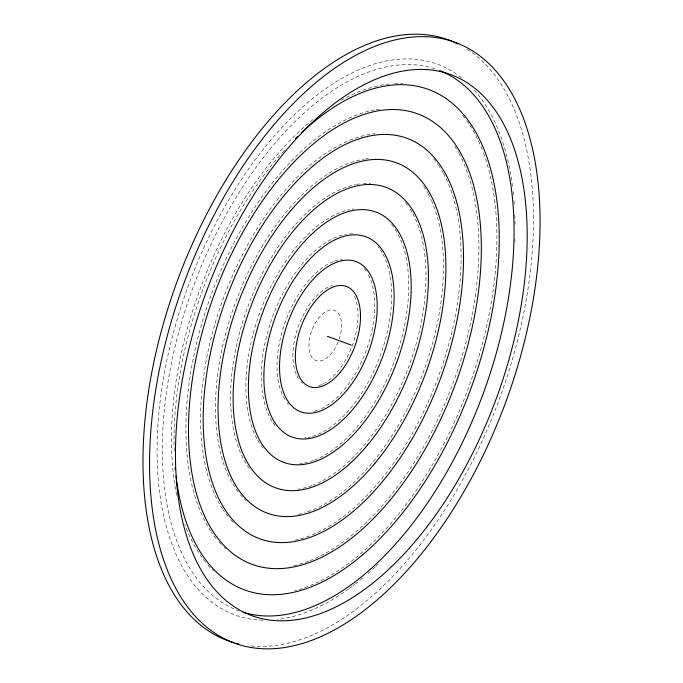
<?xml version="1.0" encoding="UTF-8"?>
<svg xmlns="http://www.w3.org/2000/svg" width="683" height="683" viewBox="0 0 683 683"><rect width="100%" height="100%" fill="white"/><g stroke="black" fill="none" stroke-linecap="round" stroke-linejoin="round"><path stroke-width="0.51" stroke-dasharray="3.42 2.56" d="M338.111 341.927A26.697 14.309 -69.8 0 1 310.432 354.477A26.697 14.309 -69.8 0 1 326.09 311.568A26.697 14.309 -69.8 0 1 339.263 338.777M423.716 186.339A186.826 100.145 -69.8 0 1 427.558 192.666M428.01 193.502A186.826 100.145 -69.8 0 1 431.007 199.564M431.408 200.469A186.826 100.145 -69.8 0 1 419.277 382.523A186.826 100.145 -69.8 0 1 304.652 512.72M301.673 513.548A186.826 100.145 -69.8 0 1 297.72 514.461M246.085 500.682A186.826 100.145 -69.8 0 1 244.027 498.684M242.687 497.284A186.826 100.145 -69.8 0 1 239.46 493.561M238.222 491.991A186.826 100.145 -69.8 0 1 235.251 487.833M234.679 486.962A186.826 100.145 -69.8 0 1 238.487 294.663A186.826 100.145 -69.8 0 1 364.184 159.182M365.157 159.037A186.826 100.145 -69.8 0 1 370.929 158.447M405.471 202.51A160.155 85.853 -69.8 0 1 409.083 207.427M410.218 209.177A160.155 85.853 -69.8 0 1 412.37 212.848M412.814 213.668A160.155 85.853 -69.8 0 1 408.869 366.31A160.155 85.853 -69.8 0 1 313.045 485.126M312.037 485.519A160.155 85.853 -69.8 0 1 303.047 488.268M300.093 488.891A160.155 85.853 -69.8 0 1 298.138 489.224M249.286 468.401A160.155 85.853 -69.8 0 1 248.356 305.31A160.155 85.853 -69.8 0 1 355.527 184.606M356.509 184.41A160.155 85.853 -69.8 0 1 359.437 183.94M363.288 183.548A160.155 85.853 -69.8 0 1 370.792 183.573M377.964 246.554A106.787 57.244 -69.8 0 1 379.193 248.142M380.371 249.824A106.787 57.244 -69.8 0 1 382.565 253.444M382.975 254.204A106.787 57.244 -69.8 0 1 378.971 359.087A106.787 57.244 -69.8 0 1 312.319 436.386M310.33 436.932A106.787 57.244 -69.8 0 1 308.349 437.376M306.394 437.726A106.787 57.244 -69.8 0 1 304.456 437.965M275.053 425.432A106.787 57.244 -69.8 0 1 272.645 422.154M272.073 421.283A106.787 57.244 -69.8 0 1 274.711 311.183A106.787 57.244 -69.8 0 1 346.614 234.26M349.517 233.928A106.787 57.244 -69.8 0 1 355.143 233.945M239.417 611.063A288.235 154.503 -69.8 0 1 192.76 288.132A288.235 154.503 -69.8 0 1 436.975 69.512M462.715 115.367A266.78 143.003 -69.8 0 1 466.387 120.174M466.976 121.011A266.78 143.003 -69.8 0 1 468.726 123.555M469.87 125.296A266.78 143.003 -69.8 0 1 483.12 152.07M483.487 153.069A266.78 143.003 -69.8 0 1 320.754 580.772M318.901 581.685A266.78 143.003 -69.8 0 1 294.74 590.71M213.651 571.048A266.78 143.003 -69.8 0 1 212.14 569.554M210.133 567.453A266.78 143.003 -69.8 0 1 206.881 563.774M205.617 562.246A266.78 143.003 -69.8 0 1 184.845 524.553M176.666 495.363A266.78 143.003 -69.8 0 1 313.335 119.201M341.09 100.281A266.78 143.003 -69.8 0 1 379.526 85.537M380.499 85.341A266.78 143.003 -69.8 0 1 389.242 84.052M394.552 83.668A266.78 143.003 -69.8 0 1 402.893 83.693M454.682 146.145A240.143 128.728 -69.8 0 1 458.472 152.54M458.942 153.393A240.143 128.728 -69.8 0 1 453.333 382.326A240.143 128.728 -69.8 0 1 309.544 560.794M308.537 561.178A240.143 128.728 -69.8 0 1 291.59 566.147M225.672 548.85A240.143 128.728 -69.8 0 1 224.109 547.382M221.232 544.479A240.143 128.728 -69.8 0 1 218.611 541.576M216.076 538.511A240.143 128.728 -69.8 0 1 211.295 531.92M210.723 531.058A240.143 128.728 -69.8 0 1 214.795 285.306A240.143 128.728 -69.8 0 1 375.198 109.809M376.179 109.639A240.143 128.728 -69.8 0 1 381.993 108.845M263.023 620.19A293.4 157.269 -69.8 0 1 188.38 285.562A293.4 157.269 -69.8 0 1 461.819 78.067M474.292 90.011A293.4 157.269 -69.8 0 1 512.737 188.474M513.087 191.53A293.4 157.269 -69.8 0 1 513.607 196.559M513.966 200.623A293.4 157.269 -69.8 0 1 514.273 204.729M514.828 215.162A293.4 157.269 -69.8 0 1 515.05 224.459M514.939 238.709A293.4 157.269 -69.8 0 1 514.803 242.832M378.117 564.115A293.4 157.269 -69.8 0 1 375.932 566.216M375.198 566.907A293.4 157.269 -69.8 0 1 370.485 571.253M369.691 571.961A293.4 157.269 -69.8 0 1 368.111 573.361M362.571 578.125A293.4 157.269 -69.8 0 1 355.399 583.905M354.597 584.52A293.4 157.269 -69.8 0 1 353 585.741M352.138 586.39A293.4 157.269 -69.8 0 1 349.559 588.294M348.689 588.925A293.4 157.269 -69.8 0 1 277.46 619.481M391.624 224.494A133.475 71.553 -69.8 0 1 397.395 352.522A133.475 71.553 -69.8 0 1 314.598 460.035M313.582 460.419A133.475 71.553 -69.8 0 1 309.57 461.768M307.581 462.323A133.475 71.553 -69.8 0 1 304.618 463.006M302.663 463.364A133.475 71.553 -69.8 0 1 299.752 463.748M262.989 448.082A133.475 71.553 -69.8 0 1 259.984 443.984M259.412 443.113A133.475 71.553 -69.8 0 1 257.243 439.468M256.817 438.674A133.475 71.553 -69.8 0 1 263.228 303.662A133.475 71.553 -69.8 0 1 350.003 209.57M351.958 209.211A133.475 71.553 -69.8 0 1 353.905 208.938M364.491 268.684A80.099 42.935 -69.8 0 1 366.293 271.142M368.325 274.575A80.099 42.935 -69.8 0 1 366.31 350.259A80.099 42.935 -69.8 0 1 319.021 409.715M317.254 410.406A80.099 42.935 -69.8 0 1 313.266 411.593M288.585 404.345A80.099 42.935 -69.8 0 1 287.295 402.85M284.931 399.521A80.099 42.935 -69.8 0 1 284.913 322.854A80.099 42.935 -69.8 0 1 333.526 261.512M334.533 261.128A80.099 42.935 -69.8 0 1 339.511 259.728M340.493 259.549A80.099 42.935 -69.8 0 1 342.431 259.284M433.731 158.78A213.489 114.437 -69.8 0 1 437.957 164.475M438.537 165.337A213.489 114.437 -69.8 0 1 442.925 172.56M443.387 173.405A213.489 114.437 -69.8 0 1 438.324 376.922A213.489 114.437 -69.8 0 1 310.517 535.515M309.51 535.899A213.489 114.437 -69.8 0 1 299.495 539.126M298.505 539.382A213.489 114.437 -69.8 0 1 294.561 540.27M233.202 522.247A213.489 114.437 -69.8 0 1 230.538 519.413M227.985 516.399A213.489 114.437 -69.8 0 1 223.17 509.851M222.598 508.98A213.489 114.437 -69.8 0 1 228.25 285.665A213.489 114.437 -69.8 0 1 374.933 133.723M467.283 49.304A320.011 171.535 -69.8 0 1 499.708 398.206A320.011 171.535 -69.8 0 1 249.671 645.819M354.494 296.311A53.402 28.626 -69.8 0 1 324.459 383.146M323.776 383.53A53.402 28.626 -69.8 0 1 322.419 384.23M321.736 384.546A53.402 28.626 -69.8 0 1 318.372 385.81M302.449 383.078A53.402 28.626 -69.8 0 1 301.049 381.797M298.539 378.698A53.402 28.626 -69.8 0 1 296.456 374.916M296.149 374.224A53.402 28.626 -69.8 0 1 299.939 322.299A53.402 28.626 -69.8 0 1 332.57 285.409M174.174 450.985A266.592 142.901 -69.8 0 1 281.49 153.47M282.181 152.693A266.592 142.901 -69.8 0 1 284.939 149.611"/><path stroke-width="1.02" d="M327.464 336.343L351.284 345.094M238.93 643.975A320.011 171.535 -69.8 0 1 236.062 643.258M234.167 642.737A320.011 171.535 -69.8 0 1 178.348 278.109A320.011 171.535 -69.8 0 1 457.832 43.9M301.869 132.382A266.592 142.901 -69.8 0 1 496.114 195.193A266.592 142.901 -69.8 0 1 365.2 552.624A266.592 142.901 -69.8 0 1 176.018 475.983M175.343 469.673A266.592 142.901 -69.8 0 1 175.155 467.548M295.432 138.606A266.592 142.901 -69.8 0 1 297.549 136.506M439.698 70.545A288.235 154.503 -69.8 0 1 483.94 391.59A288.235 154.503 -69.8 0 1 243.105 612.284M418.568 557.294A320.011 171.535 -69.8 0 0 464.355 46.299A320.011 171.535 -69.8 0 0 151.37 424.502A320.011 171.535 -69.8 0 0 418.568 557.294M390.215 499.99A239.972 128.635 -69.8 0 0 424.553 116.793A239.972 128.635 -69.8 0 0 189.84 400.409A239.972 128.635 -69.8 0 0 390.215 499.99M353.572 408.46A106.719 57.201 -69.8 0 0 368.846 238.051A106.719 57.201 -69.8 0 0 264.466 364.176A106.719 57.201 -69.8 0 0 353.572 408.46M346.81 390.352A80.048 42.909 -69.8 0 0 358.268 262.528A80.048 42.909 -69.8 0 0 279.979 357.132A80.048 42.909 -69.8 0 0 346.81 390.352M360.53 426.636A133.39 71.502 -69.8 0 0 379.611 213.642A133.39 71.502 -69.8 0 0 249.15 371.287A133.39 71.502 -69.8 0 0 360.53 426.636M367.667 444.881A160.044 85.793 -69.8 0 0 390.565 189.311A160.044 85.793 -69.8 0 0 234.03 378.467A160.044 85.793 -69.8 0 0 367.667 444.881M382.514 481.558A213.344 114.36 -69.8 0 0 413.036 140.886A213.344 114.36 -69.8 0 0 204.379 393.032A213.344 114.36 -69.8 0 0 382.514 481.558M417.757 538.375A288.235 154.503 -69.8 0 0 458.993 78.127A288.235 154.503 -69.8 0 0 177.093 418.773A288.235 154.503 -69.8 0 0 417.757 538.375M374.993 463.185A186.698 100.077 -69.8 0 0 401.706 165.064A186.698 100.077 -69.8 0 0 219.106 385.716A186.698 100.077 -69.8 0 0 374.993 463.185M340.236 372.303A53.368 28.609 -69.8 0 0 347.869 287.082A53.368 28.609 -69.8 0 0 295.679 350.157A53.368 28.609 -69.8 0 0 340.236 372.303"/></g></svg>
